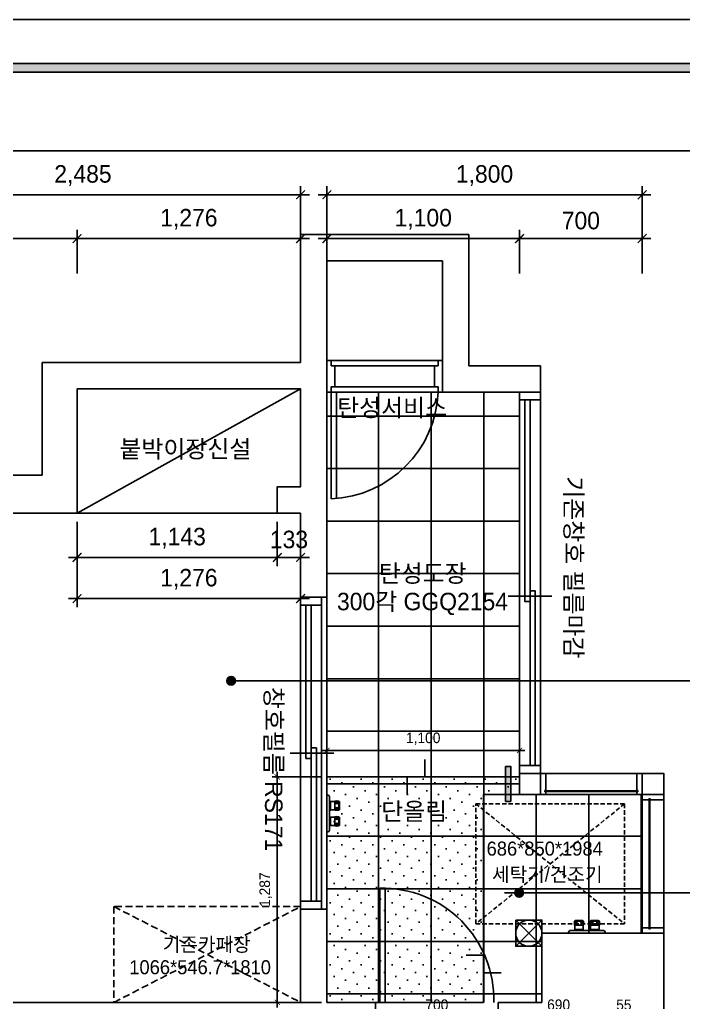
# Model space of a CAD drawing. Header units: inches. Extents: x 180277 to 249577, y 30223 to 92457.
# Drawn here: x 192262 to 196051, y 64155 to 69766 of the extents above; entities that cross this region are included whole.
import ezdxf
from ezdxf.enums import TextEntityAlignment as Align

# ---------------------------------------------------------------- set-up
doc = ezdxf.new("R2010")
doc.units = ezdxf.units.IN
doc.header["$LTSCALE"] = 50
doc.header["$MEASUREMENT"] = 0
doc.header["$PDSIZE"] = 700.071425
for name, pattern in [('DASHED', [0.75, 0.5, -0.25]), ('DASHEDX2', [1.5, 1, -0.5]), ('DH-HID2', [1.2, 0.8, -0.4])]:
    doc.linetypes.add(name, pattern=pattern)
for name, color, linetype in [('0-ELC TEXT', 7, 'Continuous'), ('02-WAL', 2, 'Continuous'), ('03-WAL NEW', 3, 'Continuous'), ('04-WIN', 4, 'Continuous'), ('06-FUR', 6, 'Continuous'), ('07-DIM', 5, 'Continuous'), ('07-DIM WAL', 5, 'Continuous'), ('2-con', 2, 'Continuous'), ('3.기호.계단선', 30, 'Continuous'), ('_LIBR', 4, 'Continuous'), ('F-SYM', 7, 'Continuous'), ('fin', 5, 'Continuous'), ('FORM(YOURNAME)-11', 1, 'Continuous'), ('FU-FURM', 251, 'DH-HID2'), ('FUR', 8, 'DASHED')]:
    doc.layers.add(name, color=color, linetype=linetype)
doc.styles.add('HY 울릉도 L', font='')
doc.styles.add('YOURNAME', font='HY울릉도M.TTF')
doc.styles.add('코레일둥고', font='Korail_Round_Gothic_Medium.ttf')
doc.styles.get('HY 울릉도 L').set_extended_font_data('HY울릉도L')
doc.dimstyles.new('30', dxfattribs={"dimscale": 30, "dimtxt": 2, "dimasz": 1, "dimexe": 1, "dimexo": 1, "dimgap": 1, "dimtad": 1, "dimdec": 0, "dimrnd": 0.05, "dimdsep": 46, "dimlunit": 6, "dimtxsty": 'HY 울릉도 L', "dimblk": 'ARCHTICK', "dimcen": 2.5, "dimdle": 1, "dimclrd": 133, "dimclre": 133, "dimclrt": 30, "dimadec": 0, "dimazin": 0, "dimtfac": 1, "dimtdec": 0, "dimtix": 1, "dimtmove": 2, "dimatfit": 3, "dimldrblk": 'ARCHTICK', "dimfxl": 0, "dimlwd": -1, "dimlwe": -1, "dimarcsym": 0})
doc.dimstyles.new('50', dxfattribs={"dimscale": 50, "dimtxt": 2, "dimasz": 1, "dimexe": 1, "dimexo": 1, "dimgap": 1, "dimtad": 1, "dimdec": 0, "dimrnd": 0.05, "dimdsep": 46, "dimlunit": 6, "dimtxsty": 'HY 울릉도 L', "dimblk": 'ARCHTICK', "dimcen": 2.5, "dimdle": 1, "dimclrd": 133, "dimclre": 133, "dimclrt": 30, "dimadec": 0, "dimazin": 0, "dimtfac": 1, "dimtdec": 0, "dimtix": 1, "dimtmove": 2, "dimatfit": 3, "dimldrblk": 'ARCHTICK', "dimfxl": 0, "dimlwd": -1, "dimlwe": -1, "dimarcsym": 0})

# ---------------------------------------------------------------- blocks, each defined once
blk = doc.blocks.new('FORM-PLAN')
at = {"layer": 'FORM(YOURNAME)-11'}
h = blk.add_hatch(color=256, dxfattribs=at)
h.dxf.hatch_style = 1
h.paths.add_polyline_path([(-71444, 55115), (10556, 55115), (10556, 54915), (-71444, 54915)])
h.paths.add_polyline_path([(-71444, -2085), (10556, -2085), (10556, -2285), (-71444, -2285)])
at = {"layer": 'Defpoints', "color": 158}
for points in [[(-71444, -2285), (10556, -2285), (10556, 55115), (-71444, 55115)], [(-69444, 53115), (-64, 53115), (-64, 1215), (-69444, 1215)]]:
    blk.add_lwpolyline(points, close=True, dxfattribs=at)
at = {"layer": 'FORM(YOURNAME)-11', "color": 250}
blk.add_lwpolyline([(-72444, -3285), (11556, -3285), (11556, 56115), (-72444, 56115)], close=True, dxfattribs=at)
at = {"layer": 'FORM(YOURNAME)-11'}
blk.add_lwpolyline([(-71444, 55115), (10556, 55115), (10556, 54915), (-71444, 54915)], close=True, dxfattribs=at)
at = {"layer": 'FORM(YOURNAME)-11', "color": 3, "style": 'YOURNAME'}
for tag, height, p in [('1', 450, (9905, 18188)), ('2', 450, (9905, 17544)), ('3', 450, (9905, 16257)), ('4', 450, (9905, 14326)), ('5', 515, (9905, 12009)), ('6', 515, (9905, 9757)), ('7', 515, (9905, 7504)), ('8', 515, (9905, 5252)), ('9', 515, (9905, 2999)), ('10', 515, (5655, 811)), ('11', 515, (9905, 747)), ('12', 515, (5655, -1441)), ('13', 515, (9905, -1441))]:
    blk.add_attdef(tag, text='', height=height, dxfattribs=at).set_placement(p, align=Align.MIDDLE_RIGHT)
blk = doc.blocks.new('*U462')
at = {"layer": 'F-SYM', "xscale": 0.2500000000000001, "yscale": 0.2500000000000001, "zscale": 0.2500000000000001}
blk.add_blockref('FORM-PLAN', (198887.7, 55737.3), dxfattribs=at)
blk = doc.blocks.new('A$C004A4CAE')
at = {"layer": 'fin', "color": 6}
for p, q in [((36, 69), (36, 70)), ((84, 69), (36, 69)), ((51, 63), (36, 63)), ((51, 57), (36, 57)), ((82, 72), (38, 72)), ((84, 63), (69, 63)), ((84, 57), (69, 57)), ((84, 69), (84, 70)), ((126, 69), (126, 70)), ((174, 69), (126, 69)), ((141, 63), (126, 63)), ((141, 57), (126, 57)), ((172, 72), (128, 72)), ((174, 63), (159, 63)), ((174, 57), (159, 57)), ((174, 69), (174, 70)), ((0, 0), (0, 5)), ((200, 15), (10, 15)), ((51, 51), (36, 51)), ((36, 23), (36, 45)), ((84, 45), (36, 45)), ((82, 21), (38, 21)), ((43, 15), (43, 21)), ((84, 51), (69, 51)), ((77, 15), (77, 21)), ((84, 23), (84, 45)), ((141, 51), (126, 51)), ((174, 45), (126, 45)), ((126, 23), (126, 45)), ((172, 21), (128, 21)), ((133, 15), (133, 21)), ((174, 51), (159, 51)), ((167, 15), (167, 21)), ((174, 23), (174, 45)), ((210, 0), (210, 5))]:
    blk.add_line(p, q, dxfattribs=at)
for centre, radius, start, end in [((36, 66), 3, 90, 270), ((36, 60), 3, 90, 270), ((36, 54), 3, 90, 270), ((38, 70), 2, 90, 180), ((51, 66), 3, 90, 270), ((51, 60), 3, 90, 270), ((51, 54), 3, 90, 270), ((69, 66), 3, 270, 90), ((69, 60), 3, 270, 90), ((69, 54), 3, 270, 90), ((82, 70), 2, 0, 90), ((84, 66), 3, 270, 90), ((84, 60), 3, 270, 90), ((84, 54), 3, 270, 90), ((126, 66), 3, 90, 270), ((126, 60), 3, 90, 270), ((126, 54), 3, 90, 270), ((128, 70), 2, 90, 180), ((141, 66), 3, 90, 270), ((141, 60), 3, 90, 270), ((141, 54), 3, 90, 270), ((159, 66), 3, 270, 90), ((159, 60), 3, 270, 90), ((159, 54), 3, 270, 90), ((172, 70), 2, 0, 90), ((174, 66), 3, 270, 90), ((174, 60), 3, 270, 90), ((174, 54), 3, 270, 90), ((10, 5), 10, 90, 180), ((36, 48), 3, 90, 270), ((38, 23), 2, 180, 270), ((51, 48), 3, 90, 270), ((69, 48), 3, 270, 90), ((82, 23), 2, 270, 0), ((84, 48), 3, 270, 90), ((126, 48), 3, 90, 270), ((128, 23), 2, 180, 270), ((141, 48), 3, 90, 270), ((159, 48), 3, 270, 90), ((172, 23), 2, 270, 0), ((174, 48), 3, 270, 90), ((200, 5), 10, 0, 90)]:
    blk.add_arc(centre, radius, start, end, dxfattribs=at)
blk = doc.blocks.new('fff')
for p, q in [((85743, 60432.5), (85893, 60582.5)), ((85743, 60582.5), (85893, 60432.5))]:
    blk.add_line(p, q)
blk.add_lwpolyline([(85743, 60432.5), (85893, 60432.5), (85893, 60582.5), (85743, 60582.5)], close=True)
blk.add_circle((85818, 60507.5), 75)
at = {"layer": '02-WAL'}
blk.add_line((86465, 60507.5), (86588, 60507.5), dxfattribs=at)
blk.add_line((86465, 60507.5), (86588, 60507.5), dxfattribs=at)
at = {"layer": '04-WIN'}
for p, q in [((86465, 60507.5), (86588, 60507.5)), ((86465, 60507.5), (86465, 59715.5)), ((86465, 60507.5), (86588, 60507.5)), ((86465, 60507.5), (86465, 60477.5)), ((86588, 60507.5), (86465, 60507.5)), ((86588, 60477.5), (86588, 60507.5)), ((86465, 60477.5), (86502.3, 60477.5)), ((86465, 60477.5), (86465, 59745.5)), ((86501.5, 60477.5), (86502.9, 60474.8)), ((86502.3, 60477.5), (86504, 60483)), ((86502.9, 60474.8), (86503.8, 60474.2)), ((86503.8, 60474.2), (86505.3, 60473.7)), ((86504, 60483), (86510.5, 60483)), ((86505.3, 60481), (86509.3, 60481)), ((86505.3, 59742), (86505.3, 60481)), ((86509.3, 60481), (86509.3, 59742)), ((86510.7, 60474.2), (86509.3, 60473.7)), ((86510.5, 60483), (86512.3, 60477.5)), ((86511.7, 60474.8), (86510.7, 60474.2)), ((86513.1, 60477.5), (86511.7, 60474.8)), ((86512.3, 60477.5), (86588, 60477.5)), ((86543.2, 60477.5), (86512.3, 60477.5)), ((86588, 60477.5), (86588, 59745.5)), ((84515, 60324.5), (84515, 58634.5)), ((84575, 60324.5), (84575, 58634.5)), ((84635, 60324.5), (84635, 58634.5)), ((84665, 58589.5), (84665, 60369.5)), ((85765, 59715.5), (85765, 57417.5)), ((85885, 59715.5), (85915, 59715.5)), ((85885, 59595.5), (85885, 59715.5)), ((85915, 59715.5), (85915, 59701.2)), ((85915, 59715.5), (86435, 59715.5)), ((86435, 59715.5), (86435, 59701.2)), ((86465, 59715.5), (86435, 59715.5)), ((86435, 59715.5), (86435, 59701.2)), ((86465, 59745.5), (86502.3, 59745.5)), ((86465, 59715.5), (86465, 59745.5)), ((86465, 59745.5), (86502.3, 59745.5)), ((86588, 59715.5), (86465, 59715.5)), ((86465, 59595.5), (86465, 59715.5)), ((86501.5, 59745.5), (86502.9, 59748.2)), ((86502.3, 59745.5), (86504, 59740)), ((86502.9, 59748.2), (86503.8, 59748.8)), ((86503.8, 59748.8), (86505.3, 59749.3)), ((86504, 59740), (86510.5, 59740)), ((86505.3, 59742), (86509.3, 59742)), ((86509.3, 59742), (86505.3, 59742)), ((86510.7, 59748.8), (86509.3, 59749.3)), ((86510.5, 59740), (86512.3, 59745.5)), ((86511.7, 59748.2), (86510.7, 59748.8)), ((86513.1, 59745.5), (86511.7, 59748.2)), ((86512.3, 59745.5), (86588, 59745.5)), ((86588, 59745.5), (86588, 59715.5)), ((85915, 59701.2), (85909.5, 59699.5)), ((85909.5, 59699.5), (85909.5, 59693)), ((85909.5, 59693), (85915, 59691.2)), ((85911.5, 59698.2), (85911.5, 59694.2)), ((86438.5, 59698.2), (85911.5, 59698.2)), ((85911.5, 59694.2), (86438.5, 59694.2)), ((85915, 59702), (85917.7, 59700.6)), ((85915, 59690.4), (85917.7, 59691.8)), ((85915, 59691.2), (85915, 59595.5)), ((85915, 59660.3), (85915, 59691.2)), ((85917.7, 59700.6), (85918.3, 59699.7)), ((85917.7, 59691.8), (85918.3, 59692.8)), ((85918.3, 59699.7), (85918.8, 59698.2)), ((85918.3, 59692.8), (85918.8, 59694.2)), ((86431.7, 59699.7), (86431.2, 59698.2)), ((86431.7, 59692.8), (86431.2, 59694.2)), ((86432.3, 59700.6), (86431.7, 59699.7)), ((86432.3, 59691.8), (86431.7, 59692.8)), ((86435, 59702), (86432.3, 59700.6)), ((86435, 59690.4), (86432.3, 59691.8)), ((86435, 59701.2), (86440.5, 59699.5)), ((86440.5, 59693), (86435, 59691.2)), ((86435, 59691.2), (86435, 59595.5)), ((86438.5, 59698.2), (86438.5, 59694.2)), ((86438.5, 59694.2), (86438.5, 59698.2)), ((86440.5, 59699.5), (86440.5, 59693)), ((85915, 59595.5), (85885, 59595.5)), ((85915, 59595.5), (86435, 59595.5)), ((86435, 59595.5), (86465, 59595.5)), ((85765, 59550.5), (85765, 57462.5)), ((85825, 59550.5), (85825, 57462.5)), ((85885, 59550.5), (85885, 57462.5)), ((84455, 59479.5), (84705, 59479.5)), ((85700, 58583.5), (85950, 58583.5))]:
    blk.add_line(p, q, dxfattribs=at)
for points in [[(84515, 60369.5), (84635, 60369.5), (84635, 60324.5), (84515, 60324.5)], [(85765, 59715.5), (85765, 59595.5), (85885, 59595.5), (85885, 59715.5)], [(86465, 59715.5), (86465, 59595.5), (86588, 59595.5), (86588, 59715.5)], [(85765, 59595.5), (85885, 59595.5), (85885, 59550.5), (85765, 59550.5)], [(84635, 58634.5), (84515, 58634.5), (84515, 58589.5), (84635, 58589.5)], [(85885, 57462.5), (85765, 57462.5), (85765, 57417.5), (85885, 57417.5)]]:
    blk.add_lwpolyline(points, close=True, dxfattribs=at)
for points in [[(84605, 60324.5), (84605, 59449.5), (84575, 59449.5)], [(85855, 59550.5), (85855, 58553.5), (85825, 58553.5)], [(84575, 59509.5), (84545, 59509.5), (84545, 58634.5)], [(85825, 58613.5), (85795, 58613.5), (85795, 57462.5)]]:
    blk.add_lwpolyline(points, dxfattribs=at)
at = {"layer": '2-con'}
for p, q in [((86588, 62057.5), (86588, 60507.5)), ((84943, 61052.5), (84943, 60902.5)), ((85643, 61052.5), (85643, 60902.5)), ((82030, 60902.5), (84515, 60902.5)), ((84515, 60369.5), (84515, 60902.5)), ((84665, 60902.5), (84943, 60902.5)), ((84665, 60902.5), (84943, 60902.5)), ((84665, 60369.5), (84665, 60902.5)), ((85643, 60902.5), (85893, 60902.5)), ((85893, 60902.5), (85893, 60507.5)), ((85893, 60507.5), (86588, 60507.5)), ((84515, 60369.5), (84665, 60369.5)), ((84515, 58589.5), (84665, 58589.5)), ((84515, 58108.5), (84515, 58589.5)), ((84665, 57267.5), (84665, 58589.5)), ((82030, 58108.5), (83239, 58108.5)), ((83239, 57399.5), (83239, 58108.5)), ((84382, 58108.5), (84515, 58108.5)), ((84382, 57958.5), (84382, 58108.5)), ((84382, 57958.5), (84515, 57958.5)), ((84515, 57399.5), (84515, 57958.5)), ((81505, 57892.5), (83039, 57892.5)), ((83039, 57249.5), (83039, 57892.5)), ((85325, 57417.5), (85885, 57417.5)), ((85325, 57417.5), (85325, 56667.5)), ((85885, 57417.5), (85885, 57267.5)), ((83239, 57399.5), (84515, 57399.5)), ((83039, 57249.5), (84515, 57249.5)), ((84515, 56517.5), (84515, 57249.5)), ((84665, 57267.5), (84665, 56667.5)), ((85475, 57267.5), (85885, 57267.5)), ((85475, 57267.5), (85475, 56517.5)), ((85325, 56667.5), (84665, 56667.5)), ((85475, 56517.5), (84515, 56517.5))]:
    blk.add_line(p, q, dxfattribs=at)
at = {"layer": '_LIBR', "linetype": 'Continuous'}
for p, q in [((85300, 57417.5), (84720, 57417.5)), ((85280, 57387), (84710, 57387)), ((85300, 57237.5), (84690, 57237.5)), ((85280, 57267), (84710, 57267))]:
    blk.add_line(p, q, dxfattribs=at)
for points in [[(84720, 58026.6), (84720, 57417.5), (84690, 57417.5), (84690, 58027.5)], [(85300, 57237.5), (85325, 57237.5), (85325, 57417.5), (85300, 57417.5), (85300, 57387), (85280, 57387), (85280, 57267), (85300, 57267), (85300, 57237.5)]]:
    blk.add_lwpolyline(points, dxfattribs=at)
blk.add_lwpolyline([(84710, 57267), (84710, 57387), (84690, 57387), (84690, 57417.5), (84665, 57417.5), (84665, 57237.5), (84690, 57237.5), (84690, 57267)], close=True, dxfattribs=at)
blk.add_arc((84666.6, 57393.1), 633.9, 2.2016, 87.8831, dxfattribs=at)
for p, rotation in [((86254.6, 60507.5), 180), ((84665, 59929), 270)]:
    blk.add_blockref('A$C004A4CAE', p, dxfattribs=dict(rotation=rotation))
blk = doc.blocks.new('_ArchTick')
at = {"color": 0, "linetype": 'ByBlock', "const_width": 0.15}
blk.add_lwpolyline([(-0.5, -0.5), (0.5, 0.5)], dxfattribs=at)
blk = doc.blocks.new('*D103')
at = {"layer": '07-DIM', "color": 133}
for p, q in [((194015.7, 68316.1), (194015.7, 68816.1)), ((195815.7, 68316.1), (195815.7, 68816.1)), ((195865.7, 68766.1), (193965.7, 68766.1))]:
    blk.add_line(p, q, dxfattribs=at)
at = {"layer": 'Defpoints', "color": 0}
for p in [(194015.7, 68766.1), (194015.7, 68266.1), (195815.7, 68266.1)]:
    blk.add_point(p, dxfattribs=at)
at = {"layer": '07-DIM', "color": 133, "xscale": 50, "yscale": 50, "zscale": 50, "rotation": 180}
blk.add_blockref('_ArchTick', (194015.7, 68766.1), dxfattribs=at)
at = {"layer": '07-DIM', "color": 133, "xscale": 50, "yscale": 50, "zscale": 50}
blk.add_blockref('_ArchTick', (195815.7, 68766.1), dxfattribs=at)
at = {"layer": '07-DIM', "color": 30, "insert": (194915.7, 68876), "char_height": 100, "attachment_point": 5, "style": 'HY 울릉도 L'}
blk.add_mtext('1,800', dxfattribs=at)
blk = doc.blocks.new('*D104')
at = {"layer": '07-DIM', "color": 133}
for p, q in [((195865.7, 68516.1), (195065.7, 68516.1)), ((195115.7, 68316.1), (195115.7, 68566.1)), ((195815.7, 68316.1), (195815.7, 68566.1))]:
    blk.add_line(p, q, dxfattribs=at)
at = {"layer": 'Defpoints', "color": 0}
for p in [(195115.7, 68516.1), (195115.7, 68266.1), (195815.7, 68266.1)]:
    blk.add_point(p, dxfattribs=at)
at = {"layer": '07-DIM', "color": 133, "xscale": 50, "yscale": 50, "zscale": 50, "rotation": 180}
blk.add_blockref('_ArchTick', (195115.7, 68516.1), dxfattribs=at)
at = {"layer": '07-DIM', "color": 133, "xscale": 50, "yscale": 50, "zscale": 50}
blk.add_blockref('_ArchTick', (195815.7, 68516.1), dxfattribs=at)
at = {"layer": '07-DIM', "color": 30, "insert": (195465.7, 68618.2), "char_height": 100, "attachment_point": 5, "style": 'HY 울릉도 L'}
blk.add_mtext('700', dxfattribs=at)
blk = doc.blocks.new('*D105')
at = {"layer": '07-DIM', "color": 133}
for p, q in [((195165.7, 68516.1), (193965.7, 68516.1)), ((194015.7, 68316.1), (194015.7, 68566.1)), ((195115.7, 68316.1), (195115.7, 68566.1))]:
    blk.add_line(p, q, dxfattribs=at)
at = {"layer": 'Defpoints', "color": 0}
for p in [(194015.7, 68516.1), (194015.7, 68266.1), (195115.7, 68266.1)]:
    blk.add_point(p, dxfattribs=at)
at = {"layer": '07-DIM', "color": 133, "xscale": 50, "yscale": 50, "zscale": 50, "rotation": 180}
blk.add_blockref('_ArchTick', (194015.7, 68516.1), dxfattribs=at)
at = {"layer": '07-DIM', "color": 133, "xscale": 50, "yscale": 50, "zscale": 50}
blk.add_blockref('_ArchTick', (195115.7, 68516.1), dxfattribs=at)
at = {"layer": '07-DIM', "color": 30, "insert": (194565.7, 68626), "char_height": 100, "attachment_point": 5, "style": 'HY 울릉도 L'}
blk.add_mtext('1,100', dxfattribs=at)
blk = doc.blocks.new('*D106')
at = {"layer": '07-DIM', "color": 133}
for p, q in [((191380.7, 68316.1), (191380.7, 68816.1)), ((193865.7, 68316.1), (193865.7, 68816.1)), ((193915.7, 68766.1), (191330.7, 68766.1))]:
    blk.add_line(p, q, dxfattribs=at)
at = {"layer": 'Defpoints', "color": 0}
for p in [(191380.7, 68766.1), (191380.7, 68266.1), (193865.7, 68266.1)]:
    blk.add_point(p, dxfattribs=at)
at = {"layer": '07-DIM', "color": 133, "xscale": 50, "yscale": 50, "zscale": 50, "rotation": 180}
blk.add_blockref('_ArchTick', (191380.7, 68766.1), dxfattribs=at)
at = {"layer": '07-DIM', "color": 133, "xscale": 50, "yscale": 50, "zscale": 50}
blk.add_blockref('_ArchTick', (193865.7, 68766.1), dxfattribs=at)
at = {"layer": '07-DIM', "color": 30, "insert": (192623.2, 68876), "char_height": 100, "attachment_point": 5, "style": 'HY 울릉도 L'}
blk.add_mtext('2,485', dxfattribs=at)
blk = doc.blocks.new('*D107')
at = {"layer": '07-DIM', "color": 133}
for p, q in [((191330.7, 68516.1), (192639.7, 68516.1)), ((191380.7, 68316.1), (191380.7, 68566.1)), ((192589.7, 68316.1), (192589.7, 68566.1))]:
    blk.add_line(p, q, dxfattribs=at)
at = {"layer": 'Defpoints', "color": 0}
for p in [(192589.7, 68516.1), (191380.7, 68266.1), (192589.7, 68266.1)]:
    blk.add_point(p, dxfattribs=at)
at = {"layer": '07-DIM', "color": 133, "xscale": 50, "yscale": 50, "zscale": 50, "rotation": 180}
blk.add_blockref('_ArchTick', (191380.7, 68516.1), dxfattribs=at)
at = {"layer": '07-DIM', "color": 133, "xscale": 50, "yscale": 50, "zscale": 50}
blk.add_blockref('_ArchTick', (192589.7, 68516.1), dxfattribs=at)
at = {"layer": '07-DIM', "color": 30, "insert": (191985.2, 68626), "char_height": 100, "attachment_point": 5, "style": 'HY 울릉도 L'}
blk.add_mtext('1,209', dxfattribs=at)
blk = doc.blocks.new('*D108')
at = {"layer": '07-DIM', "color": 133}
for p, q in [((192539.7, 68516.1), (193915.7, 68516.1)), ((192589.7, 68316.1), (192589.7, 68566.1)), ((193865.7, 68316.1), (193865.7, 68566.1))]:
    blk.add_line(p, q, dxfattribs=at)
at = {"layer": 'Defpoints', "color": 0}
for p in [(193865.7, 68516.1), (192589.7, 68266.1), (193865.7, 68266.1)]:
    blk.add_point(p, dxfattribs=at)
at = {"layer": '07-DIM', "color": 133, "xscale": 50, "yscale": 50, "zscale": 50, "rotation": 180}
blk.add_blockref('_ArchTick', (192589.7, 68516.1), dxfattribs=at)
at = {"layer": '07-DIM', "color": 133, "xscale": 50, "yscale": 50, "zscale": 50}
blk.add_blockref('_ArchTick', (193865.7, 68516.1), dxfattribs=at)
at = {"layer": '07-DIM', "color": 30, "insert": (193227.7, 68626), "char_height": 100, "attachment_point": 5, "style": 'HY 울릉도 L'}
blk.add_mtext('1,276', dxfattribs=at)
blk = doc.blocks.new('*D121')
at = {"layer": '07-DIM WAL', "color": 133}
for p, q in [((192589.7, 66898.6), (192589.7, 66645)), ((193732.7, 66898.6), (193732.7, 66645)), ((192539.7, 66695), (193782.7, 66695))]:
    blk.add_line(p, q, dxfattribs=at)
at = {"layer": 'Defpoints', "color": 0}
for p in [(192589.7, 66948.6), (193732.7, 66948.6), (193732.7, 66695)]:
    blk.add_point(p, dxfattribs=at)
at = {"layer": '07-DIM WAL', "color": 133, "xscale": 50, "yscale": 50, "zscale": 50, "rotation": 180}
blk.add_blockref('_ArchTick', (192589.7, 66695), dxfattribs=at)
at = {"layer": '07-DIM WAL', "color": 133, "xscale": 50, "yscale": 50, "zscale": 50}
blk.add_blockref('_ArchTick', (193732.7, 66695), dxfattribs=at)
at = {"layer": '07-DIM WAL', "color": 30, "insert": (193161.2, 66805), "char_height": 100, "attachment_point": 5, "style": 'HY 울릉도 L'}
blk.add_mtext('1,143', dxfattribs=at)
blk = doc.blocks.new('*D122')
at = {"layer": '07-DIM WAL', "color": 133}
for p, q in [((193732.7, 66898.6), (193732.7, 66645)), ((193865.7, 66898.6), (193865.7, 66645)), ((193732.7, 66695), (193682.7, 66695)), ((193865.7, 66695), (193732.7, 66695)), ((193865.7, 66695), (193915.7, 66695))]:
    blk.add_line(p, q, dxfattribs=at)
at = {"layer": 'Defpoints', "color": 0}
for p in [(193732.7, 66948.6), (193865.7, 66948.6), (193732.7, 66695)]:
    blk.add_point(p, dxfattribs=at)
at = {"layer": '07-DIM WAL', "color": 133, "xscale": 50, "yscale": 50, "zscale": 50}
blk.add_blockref('_ArchTick', (193732.7, 66695), dxfattribs=at)
at = {"layer": '07-DIM WAL', "color": 133, "xscale": 50, "yscale": 50, "zscale": 50, "rotation": 180}
blk.add_blockref('_ArchTick', (193865.7, 66695), dxfattribs=at)
at = {"layer": '07-DIM WAL', "color": 30, "insert": (193799.2, 66797.2), "char_height": 100, "attachment_point": 5, "style": 'HY 울릉도 L'}
blk.add_mtext('133', dxfattribs=at)
blk = doc.blocks.new('*D123')
at = {"layer": '07-DIM WAL', "color": 133}
for p, q in [((192589.7, 66898.6), (192589.7, 66410.5)), ((193865.7, 66898.6), (193865.7, 66410.5)), ((193915.7, 66460.5), (192539.7, 66460.5))]:
    blk.add_line(p, q, dxfattribs=at)
at = {"layer": 'Defpoints', "color": 0}
for p in [(192589.7, 66948.6), (193865.7, 66948.6), (192589.7, 66460.5)]:
    blk.add_point(p, dxfattribs=at)
at = {"layer": '07-DIM WAL', "color": 133, "xscale": 50, "yscale": 50, "zscale": 50, "rotation": 180}
blk.add_blockref('_ArchTick', (192589.7, 66460.5), dxfattribs=at)
at = {"layer": '07-DIM WAL', "color": 133, "xscale": 50, "yscale": 50, "zscale": 50}
blk.add_blockref('_ArchTick', (193865.7, 66460.5), dxfattribs=at)
at = {"layer": '07-DIM WAL', "color": 30, "insert": (193227.7, 66570.4), "char_height": 100, "attachment_point": 5, "style": 'HY 울릉도 L'}
blk.add_mtext('1,276', dxfattribs=at)
blk = doc.blocks.new('*D124')
at = {"layer": '07-DIM WAL', "color": 133}
for p, q in [((193985.7, 65441.6), (193702.5, 65441.6)), ((193732.5, 65471.6), (193732.5, 64124.6)), ((193985.7, 64154.6), (193702.5, 64154.6))]:
    blk.add_line(p, q, dxfattribs=at)
at = {"layer": 'Defpoints', "color": 0}
for p in [(194015.7, 65441.6), (193732.5, 64154.6), (194015.7, 64154.6)]:
    blk.add_point(p, dxfattribs=at)
at = {"layer": '07-DIM WAL', "color": 133, "xscale": 30, "yscale": 30, "zscale": 30}
for p, rotation in [((193732.5, 65441.6), 90), ((193732.5, 64154.6), 270)]:
    blk.add_blockref('_ArchTick', p, dxfattribs=dict(at, rotation=rotation))
at = {"layer": '07-DIM WAL', "color": 30, "insert": (193666.5, 64798.1), "char_height": 60, "attachment_point": 5, "rotation": 90, "style": 'HY 울릉도 L'}
blk.add_mtext('1,287', dxfattribs=at)
blk = doc.blocks.new('*D125')
at = {"layer": '07-DIM WAL', "color": 133}
for p, q in [((194015.7, 65471.6), (194015.7, 65623.5)), ((195115.7, 65491.6), (195115.7, 65623.5)), ((193985.7, 65593.5), (195145.7, 65593.5))]:
    blk.add_line(p, q, dxfattribs=at)
at = {"layer": 'Defpoints', "color": 0}
for p in [(195115.7, 65593.5), (194015.7, 65441.6), (195115.7, 65461.6)]:
    blk.add_point(p, dxfattribs=at)
at = {"layer": '07-DIM WAL', "color": 133, "xscale": 30, "yscale": 30, "zscale": 30, "rotation": 180}
blk.add_blockref('_ArchTick', (194015.7, 65593.5), dxfattribs=at)
at = {"layer": '07-DIM WAL', "color": 133, "xscale": 30, "yscale": 30, "zscale": 30}
blk.add_blockref('_ArchTick', (195115.7, 65593.5), dxfattribs=at)
at = {"layer": '07-DIM WAL', "color": 30, "insert": (194565.7, 65659.4), "char_height": 60, "attachment_point": 5, "style": 'HY 울릉도 L'}
blk.add_mtext('1,100', dxfattribs=at)
blk = doc.blocks.new('*D258')
at = {"layer": '07-DIM WAL', "color": 133}
for p, q in [((195683.7, 64034.6), (195683.7, 64109.6)), ((195738.7, 64034.6), (195738.7, 64109.6)), ((195683.7, 64079.6), (195653.7, 64079.6)), ((195738.7, 64079.6), (195683.7, 64079.6)), ((195738.7, 64079.6), (195768.7, 64079.6))]:
    blk.add_line(p, q, dxfattribs=at)
at = {"layer": 'Defpoints', "color": 0}
for p in [(195683.7, 64079.6), (195683.7, 64004.6), (195738.7, 64004.6)]:
    blk.add_point(p, dxfattribs=at)
at = {"layer": '07-DIM WAL', "color": 133, "xscale": 30, "yscale": 30, "zscale": 30}
blk.add_blockref('_ArchTick', (195683.7, 64079.6), dxfattribs=at)
at = {"layer": '07-DIM WAL', "color": 133, "xscale": 30, "yscale": 30, "zscale": 30, "rotation": 180}
blk.add_blockref('_ArchTick', (195738.7, 64079.6), dxfattribs=at)
at = {"layer": '07-DIM WAL', "color": 30, "insert": (195711.2, 64140.3), "char_height": 60, "attachment_point": 5, "style": 'HY 울릉도 L'}
blk.add_mtext('55', dxfattribs=at)
blk = doc.blocks.new('*D259')
at = {"layer": '07-DIM WAL', "color": 133}
for p, q in [((194993.7, 64034.6), (194993.7, 64109.6)), ((195683.7, 64034.6), (195683.7, 64109.6)), ((195713.7, 64079.6), (194963.7, 64079.6))]:
    blk.add_line(p, q, dxfattribs=at)
at = {"layer": 'Defpoints', "color": 0}
for p in [(194993.7, 64079.6), (194993.7, 64004.6), (195683.7, 64004.6)]:
    blk.add_point(p, dxfattribs=at)
at = {"layer": '07-DIM WAL', "color": 133, "xscale": 30, "yscale": 30, "zscale": 30, "rotation": 180}
blk.add_blockref('_ArchTick', (194993.7, 64079.6), dxfattribs=at)
at = {"layer": '07-DIM WAL', "color": 133, "xscale": 30, "yscale": 30, "zscale": 30}
blk.add_blockref('_ArchTick', (195683.7, 64079.6), dxfattribs=at)
at = {"layer": '07-DIM WAL', "color": 30, "insert": (195338.7, 64140.9), "char_height": 60, "attachment_point": 5, "style": 'HY 울릉도 L'}
blk.add_mtext('690', dxfattribs=at)
blk = doc.blocks.new('*D261')
at = {"layer": '07-DIM WAL', "color": 133}
for p, q in [((194293.7, 64034.6), (194293.7, 64109.6)), ((194993.7, 64034.6), (194993.7, 64109.6)), ((194263.7, 64079.6), (195023.7, 64079.6))]:
    blk.add_line(p, q, dxfattribs=at)
at = {"layer": 'Defpoints', "color": 0}
for p in [(194993.7, 64079.6), (194293.7, 64004.6), (194993.7, 64004.6)]:
    blk.add_point(p, dxfattribs=at)
at = {"layer": '07-DIM WAL', "color": 133, "xscale": 30, "yscale": 30, "zscale": 30, "rotation": 180}
blk.add_blockref('_ArchTick', (194293.7, 64079.6), dxfattribs=at)
at = {"layer": '07-DIM WAL', "color": 133, "xscale": 30, "yscale": 30, "zscale": 30}
blk.add_blockref('_ArchTick', (194993.7, 64079.6), dxfattribs=at)
at = {"layer": '07-DIM WAL', "color": 30, "insert": (194643.7, 64140.9), "char_height": 60, "attachment_point": 5, "style": 'HY 울릉도 L'}
blk.add_mtext('700', dxfattribs=at)

msp = doc.modelspace()

# ---------------------------------------------------------------- hatches: boundary and pattern name
at = {"layer": '0-ELC TEXT'}
h = msp.add_hatch(color=256, dxfattribs=at)
h.dxf.hatch_style = 1
edge = h.paths.add_edge_path()
edge.add_arc((193468.6, 65990.9), 25, 0, 360, ccw=False)
h = msp.add_hatch(color=256, dxfattribs=at)
h.dxf.hatch_style = 1
edge = h.paths.add_edge_path()
edge.add_arc((195113.7, 64779.6), 25, 0, 360, ccw=False)
at = {"layer": '03-WAL NEW'}
h = msp.add_hatch(dxfattribs=at)
h.set_pattern_fill('_USER', color=8, scale=300, double=1, pattern_type=0)
h.set_pattern_definition([(0, (194910.66, 60902.5), (0, 300), []), (90, (194910.66, 60902.5), (-300, 2e-14), [])])
h.paths.add_polyline_path([(194015.7, 64154.6), (194015.7, 67639.6), (195115.7, 67639.6), (195115.7, 65341.6), (195815.7, 65341.6), (195815.7, 64549.6), (195243.7, 64549.6), (195243.7, 64154.6)])
at = {"layer": '3.기호.계단선'}
h = msp.add_hatch(color=256, dxfattribs=at)
h.dxf.hatch_style = 1
h.paths.add_polyline_path([(195035.7, 65301.6), (195035.7, 65501.6), (195065.7, 65501.6), (195065.7, 65301.6)])
h = msp.add_hatch(dxfattribs=at)
h.set_pattern_fill('DOTS', color=256, scale=1000, angle=45)
h.paths.add_polyline_path([(194910.7, 64154.6), (194910.7, 65341.6), (195115.7, 65341.6), (195115.7, 65441.6), (194015.7, 65441.6), (194015.7, 64154.6)])

# ---------------------------------------------------------------- linework, layer by layer
at = {"layer": '0-ELC TEXT'}
for p, q in [((196387.4, 65990.9), (193468.6, 65990.9)), ((196162.9, 64779.6), (195030.7, 64779.6))]:
    msp.add_line(p, q, dxfattribs=at)
for centre in [(193468.6, 65990.9), (195113.7, 64779.6)]:
    msp.add_circle(centre, 25, dxfattribs=at)
at = {"layer": '06-FUR'}
msp.add_lwpolyline([(192589.7, 66948.6), (193732.7, 66948.6), (193732.7, 67098.6), (193865.7, 67098.6), (193865.7, 67657.6), (192589.7, 67657.6), (192589.7, 66948.6), (193865.7, 67657.6)], dxfattribs=at)
at = {"layer": '3.기호.계단선'}
for points in [[(194574.5, 65541.6), (194574.5, 65441.6), (194474.5, 65441.6), (194474.5, 65341.6)], [(195035.7, 65301.6), (195035.7, 65501.6), (195065.7, 65501.6), (195065.7, 65301.6), (195035.7, 65301.6)], [(194910.7, 64154.6), (194910.7, 65341.6), (195115.7, 65341.6), (195115.7, 65441.6), (194015.7, 65441.6), (194015.7, 64154.6), (194910.7, 64154.6)], [(194810.7, 64423.8), (194910.7, 64423.8), (194910.7, 64323.8), (195010.7, 64323.8)]]:
    msp.add_lwpolyline(points, dxfattribs=at)
at = {"layer": '_LIBR', "linetype": 'Continuous'}
msp.add_lwpolyline([(194348.7, 64806), (194348.7, 64154.6), (194318.7, 64154.6), (194318.7, 64806.6)], dxfattribs=at)
msp.add_arc((194333.7, 64171), 635.2, 358.5236, 91.3531, dxfattribs=at)
at = {"layer": 'FU-FURM'}
for p, q in [((192799.7, 64154.6), (193865.7, 64701.3)), ((192799.7, 64701.3), (193865.7, 64154.6))]:
    msp.add_line(p, q, dxfattribs=at)
msp.add_lwpolyline([(192799.7, 64154.6), (193865.7, 64154.6), (193865.7, 64701.3), (192799.7, 64701.3)], close=True, dxfattribs=at)
at = {"layer": 'FUR'}
for p, q in [((195715.7, 65288.6), (194865.7, 64602.6)), ((194865.7, 65288.6), (195715.7, 64602.6))]:
    msp.add_line(p, q, dxfattribs=at)
msp.add_lwpolyline([(195715.7, 65288.6), (195715.7, 64602.6), (194865.7, 64602.6), (194865.7, 65288.6)], close=True, dxfattribs=at)

# ---------------------------------------------------------------- block references
at = {"xscale": -1, "rotation": 180}
msp.add_blockref('fff', (109350.7, 125057.1), dxfattribs=at)
at = {"layer": '07-DIM WAL'}
msp.add_blockref('*U462', (0, 0), dxfattribs=at)

# ---------------------------------------------------------------- texts
at = {"layer": '0-ELC TEXT', "style": '코레일둥고'}
for s, p in [('탄성서비스', (194074.4, 67500.1)), ('붙박이장신설', (192831.4, 67264.9)), ('탄성도장', (194311.8, 66554))]:
    msp.add_text(s, height=100, dxfattribs=at).set_placement(p)
msp.add_text('기존창호 필름마감', height=100, rotation=270, dxfattribs=at).set_placement((195374.5, 67158.7))
at = {"layer": '0-ELC TEXT', "color": 140, "style": '코레일둥고'}
msp.add_text('300각 GGQ2154', height=100, dxfattribs=at).set_placement((194073.4, 66393.4))
msp.add_text('창호필름 RS171', height=100, rotation=270, dxfattribs=at).set_placement((193662.3, 65956.1))
at = {"layer": '06-FUR', "color": 7, "linetype": 'DASHEDX2', "style": '코레일둥고'}
for s, p in [('686*850*1984', (194927.5, 64992.5)), ('세탁기/건조기', (194958.4, 64845.2)), ('기존카페장', (193078.4, 64445)), ('1066*546.7*1810', (192887.4, 64315.2))]:
    msp.add_text(s, height=80, dxfattribs=at).set_placement(p)
at = {"layer": '3.기호.계단선', "style": '코레일둥고'}
msp.add_text('단올림', height=100, dxfattribs=at).set_placement((194326.3, 65195.1))

# ---------------------------------------------------------------- dimensions: what is measured, and where the dimension line sits
at = {"layer": '07-DIM'}
for base, p1, p2, picture, middle in [((191380.7, 68766.1), (193865.7, 68266.1), (191380.7, 68266.1), '*D106', (192623.2, 68876)), ((194015.7, 68766.1), (195815.7, 68266.1), (194015.7, 68266.1), '*D103', (194915.7, 68876)), ((192589.7, 68516.1), (191380.7, 68266.1), (192589.7, 68266.1), '*D107', (191985.2, 68626)), ((193865.7, 68516.1), (192589.7, 68266.1), (193865.7, 68266.1), '*D108', (193227.7, 68626)), ((194015.7, 68516.1), (195115.7, 68266.1), (194015.7, 68266.1), '*D105', (194565.7, 68626)), ((195115.7, 68516.1), (195815.7, 68266.1), (195115.7, 68266.1), '*D104', (195465.7, 68618.2))]:
    dim = msp.add_linear_dim(base=base, p1=p1, p2=p2, dimstyle='50', dxfattribs=at)
    dim.commit()
    dim.dimension.update_dxf_attribs({"geometry": picture, "text_midpoint": middle})
at = {"layer": '07-DIM WAL'}
for base, p1, p2, dimstyle, picture, middle in [((193732.7, 66695), (192589.7, 66948.6), (193732.7, 66948.6), '50', '*D121', (193161.2, 66805)), ((192589.7, 66460.5), (193865.7, 66948.6), (192589.7, 66948.6), '50', '*D123', (193227.7, 66570.4)), ((193732.7, 66695), (193865.7, 66948.6), (193732.7, 66948.6), '50', '*D122', (193799.2, 66797.2)), ((195115.7, 65593.5), (194015.7, 65441.6), (195115.7, 65461.6), '30', '*D125', (194565.7, 65659.4))]:
    dim = msp.add_linear_dim(base=base, p1=p1, p2=p2, dimstyle=dimstyle, dxfattribs=at)
    dim.commit()
    dim.dimension.update_dxf_attribs({"geometry": picture, "text_midpoint": middle})
dim = msp.add_linear_dim(base=(193732.5, 64154.6), p1=(194015.7, 65441.6), p2=(194015.7, 64154.6), angle=90, dimstyle='30', dxfattribs=at)
dim.commit()
dim.dimension.update_dxf_attribs({"geometry": '*D124', "text_midpoint": (193666.5, 64798.1)})
for base, p1, p2, picture, middle in [((194993.7, 64079.6), (194293.7, 64004.6), (194993.7, 64004.6), '*D261', (194643.7, 64140.9)), ((194993.7, 64079.6), (195683.7, 64004.6), (194993.7, 64004.6), '*D259', (195338.7, 64140.9)), ((195683.7, 64079.6), (195738.7, 64004.6), (195683.7, 64004.6), '*D258', (195711.2, 64140.3))]:
    dim = msp.add_linear_dim(base=base, p1=p1, p2=p2, dimstyle='30', override={"dimfxl": 1.25}, dxfattribs=at)
    dim.commit()
    dim.dimension.update_dxf_attribs({"geometry": picture, "text_midpoint": middle})

doc.saveas('drawing.dxf')
